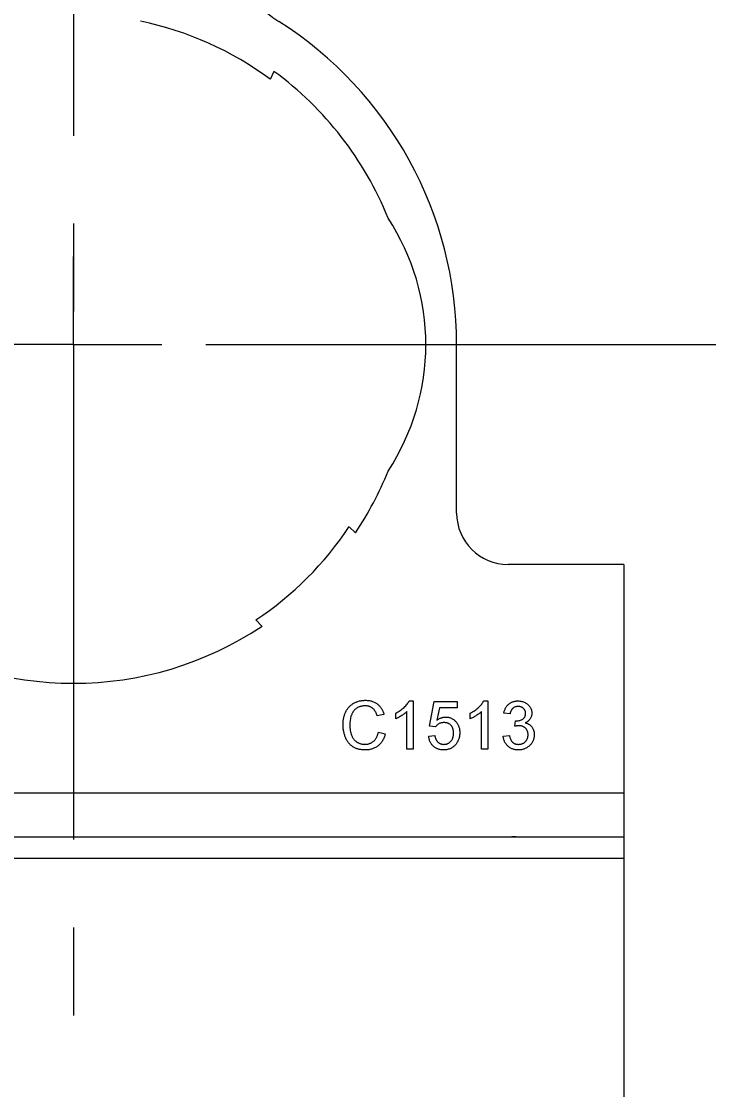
# Model space of a CAD drawing. Header units: inches. Extents: x 0.1 to 10.9, y 0.1 to 8.4.
# Drawn here: x 2.801 to 3.582, y 6.313 to 7.527 of the extents above; entities that cross this region are included whole.
import ezdxf

# ---------------------------------------------------------------- set-up
doc = ezdxf.new("R2010")
doc.units = ezdxf.units.IN
doc.header["$MEASUREMENT"] = 0
doc.linetypes.add('CENTERX2', pattern=[0.8, 0.5, -0.1, 0.1, -0.1])
doc.styles.add('SLDTEXTSTYLE0', font='TXT', dxfattribs={"width": 0.75})
doc.styles.add('SLDTEXTSTYLE2', font='TXT', dxfattribs={"width": 0.6875})
doc.dimstyles.new('SLDDIMSTYLE0', dxfattribs={"dimtxt": 0.08, "dimasz": 0.125, "dimexe": 0, "dimexo": 0.0625, "dimgap": 0.02, "dimtad": 0, "dimtih": 1, "dimtoh": 1, "dimlfac": 2, "dimrnd": 1e-09, "dimzin": 4, "dimdsep": 46, "dimtxsty": 'SLDTEXTSTYLE0', "dimsah": 1, "dimcen": 0.09, "dimadec": 0, "dimazin": 1, "dimtfac": 1, "dimtofl": 0, "dimtmove": 0, "dimatfit": 3, "dimfxl": 1, "dimfrac": 2, "dimtolj": 1, "dimtzin": 12, "dimarcsym": 0})
doc.dimstyles.new('SLDDIMSTYLE3', dxfattribs={"dimtxt": 0.08, "dimasz": 0.125, "dimexe": 0, "dimexo": 0.0625, "dimgap": 0.02, "dimtad": 0, "dimtih": 1, "dimtoh": 1, "dimlfac": 2, "dimrnd": 1e-09, "dimzin": 12, "dimdsep": 46, "dimtxsty": 'SLDTEXTSTYLE0', "dimsah": 1, "dimcen": 0.09, "dimadec": 0, "dimazin": 3, "dimtfac": 1, "dimtofl": 0, "dimtmove": 0, "dimatfit": 3, "dimfxl": 1, "dimfrac": 2, "dimtolj": 1, "dimtzin": 12, "dimarcsym": 0})
doc.dimstyles.new('SLDDIMSTYLE5', dxfattribs={"dimtxt": 0.08, "dimasz": 0.125, "dimexe": 0, "dimexo": 0.0625, "dimgap": 0.02, "dimtad": 0, "dimtih": 1, "dimtoh": 1, "dimlfac": 2, "dimrnd": 1e-09, "dimzin": 4, "dimdsep": 46, "dimtxsty": 'SLDTEXTSTYLE0', "dimsah": 1, "dimcen": 0, "dimadec": 0, "dimazin": 1, "dimtfac": 1, "dimtofl": 0, "dimtmove": 0, "dimatfit": 3, "dimfxl": 1, "dimfrac": 2, "dimtolj": 1, "dimtzin": 12, "dimarcsym": 0})

# ---------------------------------------------------------------- blocks, each defined once
blk = doc.blocks.new('_D_8')
at = {"color": 8, "linetype": 'Continuous', "lineweight": 0}
for p, q in [((2.2058, 8.1176), (2.1814, 8.1176)), ((2.1814, 8.1176), (2.1814, 7.9906)), ((2.6126, 8.1176), (2.637, 8.1176)), ((2.637, 8.1176), (2.637, 7.9906)), ((1.9596, 6.8498), (1.9596, 8.0923)), ((2.8603, 7.9473), (2.8603, 8.0923)), ((1.9596, 8.0423), (2.1408, 8.0423)), ((2.8603, 8.0423), (2.6776, 8.0423)), ((2.1814, 7.9906), (2.2058, 7.9906)), ((2.637, 7.9906), (2.6126, 7.9906))]:
    blk.add_line(p, q, dxfattribs=at)
at = {"color": 8, "linetype": 'Continuous', "lineweight": 18}
for points in [[(1.9596, 8.0423), (2.0846, 8.0173), (2.0846, 8.0673)], [(2.8603, 8.0423), (2.7353, 8.0673), (2.7353, 8.0173)]]:
    blk.add_solid(points, dxfattribs=at)
at = {"color": 8, "linetype": 'Continuous', "lineweight": 18, "char_height": 0.08, "attachment_point": 1, "style": 'SLDTEXTSTYLE0'}
for s, insert in [('1.80in', (2.2626, 8.2369)), ('45.8mm', (2.2058, 8.0937)), ('NOMINAL', (2.1589, 7.9504))]:
    blk.add_mtext(s, dxfattribs=dict(at, insert=insert))
blk = doc.blocks.new('_D_10')
at = {"color": 8, "linetype": 'Continuous', "lineweight": 0}
for p, q in [((3.0228, 7.7723), (4.7853, 7.7723)), ((4.7353, 7.7723), (4.7353, 6.6549)), ((4.5023, 6.5104), (4.4779, 6.5104)), ((4.4779, 6.5104), (4.4779, 6.3834)), ((4.9683, 6.5104), (4.9926, 6.5104)), ((4.9926, 6.5104), (4.9926, 6.3834)), ((4.4779, 6.3834), (4.5023, 6.3834)), ((4.9926, 6.3834), (4.9683, 6.3834)), ((4.7353, 5.4248), (4.7353, 6.3671)), ((3.5353, 5.4248), (4.7853, 5.4248))]:
    blk.add_line(p, q, dxfattribs=at)
at = {"color": 8, "linetype": 'Continuous', "lineweight": 18}
for points in [[(4.7353, 7.7723), (4.7103, 7.6473), (4.7603, 7.6473)], [(4.7353, 5.4248), (4.7603, 5.5498), (4.7103, 5.5498)]]:
    blk.add_solid(points, dxfattribs=at)
at = {"color": 8, "linetype": 'Continuous', "lineweight": 18, "char_height": 0.08, "attachment_point": 1, "style": 'SLDTEXTSTYLE0'}
for s, insert in [('4.70in', (4.5886, 6.6298)), ('119.3mm', (4.5023, 6.4865))]:
    blk.add_mtext(s, dxfattribs=dict(at, insert=insert))
blk = doc.blocks.new('_D_14')
at = {"color": 8, "linetype": 'Continuous', "lineweight": 0}
for p, q in [((2.5902, 6.8992), (1.9742, 6.305)), ((1.9742, 6.305), (1.8242, 6.305))]:
    blk.add_line(p, q, dxfattribs=at)
at = {"color": 8, "linetype": 'Continuous', "lineweight": 18}
blk.add_solid([(2.5902, 6.8992), (2.4829, 6.8304), (2.5176, 6.7945)], dxfattribs=at)
at = {"color": 8, "linetype": 'Continuous', "lineweight": 18, "char_height": 0.08, "attachment_point": 1}
for s, insert, style in [('POST CLAMP BODY MOUNTS', (0.371, 6.3446), 'SLDTEXTSTYLE0'), ('TO Ø', (0.6669, 6.2176), 'SLDTEXTSTYLE2'), ('1.50', (0.9271, 6.2176), 'SLDTEXTSTYLE0'), ('in [Ø38.1mm]', (1.134, 6.2176), 'SLDTEXTSTYLE0'), ('P-SERIES POST', (1.1322, 6.0906), 'SLDTEXTSTYLE0')]:
    blk.add_mtext(s, dxfattribs=dict(at, insert=insert, style=style))
blk = doc.blocks.new('_D_18')
at = {"color": 8, "linetype": 'Continuous', "lineweight": 0}
for p, q in [((3.0103, 7.1598), (4.1208, 7.1598)), ((4.0708, 7.1598), (4.0708, 6.7736)), ((3.8674, 6.6292), (3.843, 6.6292)), ((3.843, 6.6292), (3.843, 6.5022)), ((4.2743, 6.6292), (4.2987, 6.6292)), ((4.2987, 6.6292), (4.2987, 6.5022)), ((3.843, 6.5022), (3.8674, 6.5022)), ((4.2987, 6.5022), (4.2743, 6.5022)), ((4.0708, 6.0648), (4.0708, 6.4859)), ((2.9103, 6.0648), (4.1208, 6.0648))]:
    blk.add_line(p, q, dxfattribs=at)
at = {"color": 8, "linetype": 'Continuous', "lineweight": 18}
for points in [[(4.0708, 7.1598), (4.0458, 7.0348), (4.0958, 7.0348)], [(4.0708, 6.0648), (4.0958, 6.1898), (4.0458, 6.1898)]]:
    blk.add_solid(points, dxfattribs=at)
at = {"color": 8, "linetype": 'Continuous', "lineweight": 18, "char_height": 0.08, "attachment_point": 1, "style": 'SLDTEXTSTYLE0'}
for s, insert in [('2.19in', (3.9242, 6.7485)), ('55.6mm', (3.8674, 6.6053))]:
    blk.add_mtext(s, dxfattribs=dict(at, insert=insert))
blk = doc.blocks.new('SW_CENTERMARKSYMBOL_6')
at = {"color": 0, "linetype": 'Continuous', "lineweight": 18}
for q in [(0, 0.1), (-0.1, 0), (0, -0.1), (0.1, 0)]:
    blk.add_line((0, 0), q, dxfattribs=at)

msp = doc.modelspace()

# ---------------------------------------------------------------- linework, layer by layer
at = {"color": 7, "linetype": 'CENTERX2', "lineweight": 18}
msp.add_line((2.8603, 7.8973), (2.8603, 5.185), dxfattribs=at)
at = {"color": 7, "linetype": 'Continuous', "lineweight": 18}
for p, q in [((3.0878, 7.4703), (3.0836, 7.4613)), ((3.2953, 6.9683), (3.2953, 7.1598)), ((3.1733, 6.9528), (3.1803, 6.9458)), ((3.4853, 6.9098), (3.3538, 6.9098)), ((3.4853, 6.9098), (3.4853, 6.6498)), ((3.0742, 6.8397), (3.0672, 6.8468)), ((3.2414, 6.7548), (3.246, 6.7548)), ((3.246, 6.7548), (3.246, 6.6998)), ((3.2643, 6.7259), (3.2699, 6.7541)), ((3.2699, 6.7541), (3.296, 6.7541)), ((3.296, 6.7541), (3.296, 6.747)), ((3.326, 6.7548), (3.3306, 6.7548)), ((3.3306, 6.7548), (3.3306, 6.6998)), ((3.2262, 6.7345), (3.2262, 6.741)), ((3.2389, 6.6998), (3.2389, 6.7426)), ((3.2757, 6.747), (3.2729, 6.7328)), ((3.296, 6.747), (3.2757, 6.747)), ((3.3108, 6.7345), (3.3108, 6.741)), ((3.3235, 6.6998), (3.3235, 6.7426)), ((3.356, 6.74), (3.3489, 6.7407)), ((3.2128, 6.7395), (3.2051, 6.7378)), ((3.3615, 6.7259), (3.3623, 6.7322)), ((3.2065, 6.7192), (3.2142, 6.7174)), ((3.2713, 6.7252), (3.2643, 6.7259)), ((3.2636, 6.7146), (3.2706, 6.7153)), ((3.3482, 6.7146), (3.3553, 6.7153)), ((3.246, 6.6998), (3.2389, 6.6998)), ((3.3306, 6.6998), (3.3235, 6.6998)), ((3.4853, 6.6498), (2.2353, 6.6498)), ((3.4853, 6.6498), (3.4853, 6.5998)), ((3.4853, 6.5998), (2.2353, 6.5998)), ((3.4853, 6.5998), (3.4853, 6.5757)), ((3.4853, 6.5757), (2.2353, 6.5757)), ((3.4853, 6.5757), (3.4853, 6.096))]:
    msp.add_line(p, q, dxfattribs=at)
for centre, radius, start, end in [((3.1603, 7.6326), 0.125, 180, 237.6076), ((2.8603, 7.1598), 0.3753, 53.4708, 78.3073), ((2.8603, 7.1598), 0.435, 0, 57.6076), ((2.8603, 7.1598), 0.385, 21.914, 53.7667), ((2.9978, 7.1598), 0.2625, 326.8124, 33.1876), ((2.8603, 7.1598), 0.385, 326.2333, 338.086), ((3.3538, 6.9683), 0.0585, 180, 270), ((2.8603, 7.1598), 0.3752, 303.4708, 326.5292), ((2.8603, 7.1598), 0.385, 236.2333, 303.7667), ((3.3603, 6.4798), 0.1203, 85.7395, 94.2605)]:
    msp.add_arc(centre, radius, start, end, dxfattribs=at)
for points, knots in [([(3.1663, 6.7277), (3.1663, 6.7284), (3.1663, 6.7298), (3.1665, 6.7318), (3.1667, 6.7338), (3.1671, 6.7357), (3.1675, 6.7375), (3.1681, 6.7392), (3.1687, 6.7409), (3.1695, 6.7425), (3.1703, 6.7441), (3.1712, 6.7455), (3.1723, 6.7469), (3.1733, 6.7481), (3.1745, 6.7493), (3.1758, 6.7504), (3.1772, 6.7513), (3.1786, 6.7522), (3.1801, 6.753), (3.1816, 6.7536), (3.1832, 6.7542), (3.1848, 6.7547), (3.1865, 6.755), (3.1881, 6.7553), (3.1899, 6.7554), (3.191, 6.7555), (3.1916, 6.7555)], [0, 0, 0, 0, 0.049401, 0.097605, 0.144255, 0.189472, 0.233915, 0.277237, 0.319859, 0.361957, 0.403486, 0.443934, 0.483649, 0.522893, 0.561858, 0.600795, 0.640104, 0.679643, 0.7194, 0.758854, 0.798315, 0.837802, 0.877469, 0.917683, 0.958393, 1, 1, 1, 1]), ([(3.1916, 6.7555), (3.1923, 6.7555), (3.1936, 6.7554), (3.1955, 6.7552), (3.1973, 6.7549), (3.199, 6.7545), (3.2007, 6.7539), (3.2023, 6.7531), (3.2038, 6.7523), (3.2052, 6.7513), (3.2065, 6.7502), (3.2077, 6.749), (3.2088, 6.7477), (3.2099, 6.7462), (3.2108, 6.7447), (3.2116, 6.7431), (3.2123, 6.7413), (3.2126, 6.7401), (3.2128, 6.7395)], [0, 0, 0, 0, 0.068649, 0.134937, 0.198842, 0.261409, 0.322517, 0.382377, 0.442471, 0.502228, 0.562101, 0.621732, 0.681851, 0.742049, 0.803908, 0.867162, 0.932361, 1, 1, 1, 1]), ([(3.2262, 6.741), (3.2271, 6.7415), (3.2288, 6.7424), (3.2313, 6.7439), (3.2336, 6.7456), (3.2357, 6.7474), (3.2375, 6.7492), (3.2391, 6.7511), (3.2404, 6.7529), (3.2411, 6.7542), (3.2414, 6.7548)], [0, 0, 0, 0, 0.142657, 0.281169, 0.416977, 0.550852, 0.678364, 0.795032, 0.901998, 1, 1, 1, 1]), ([(3.3108, 6.741), (3.3117, 6.7415), (3.3135, 6.7424), (3.3159, 6.7439), (3.3182, 6.7456), (3.3203, 6.7474), (3.3222, 6.7492), (3.3237, 6.7511), (3.3251, 6.7529), (3.3257, 6.7542), (3.326, 6.7548)], [0, 0, 0, 0, 0.142657, 0.281169, 0.416977, 0.550852, 0.678364, 0.795032, 0.901998, 1, 1, 1, 1]), ([(3.3489, 6.7407), (3.349, 6.7412), (3.3492, 6.7423), (3.3497, 6.7438), (3.3502, 6.7453), (3.3509, 6.7466), (3.3516, 6.7479), (3.3524, 6.7491), (3.3533, 6.7501), (3.3544, 6.7511), (3.3555, 6.752), (3.3566, 6.7527), (3.3579, 6.7534), (3.3592, 6.7539), (3.3605, 6.7543), (3.362, 6.7546), (3.3635, 6.7547), (3.3645, 6.7548), (3.365, 6.7548)], [0, 0, 0, 0, 0.071036, 0.139343, 0.204958, 0.268332, 0.330129, 0.390664, 0.450861, 0.510587, 0.570374, 0.629455, 0.687994, 0.747581, 0.807839, 0.870034, 0.93381, 1, 1, 1, 1]), ([(3.365, 6.7548), (3.3657, 6.7548), (3.3671, 6.7547), (3.3692, 6.7543), (3.3712, 6.7537), (3.3731, 6.7529), (3.3748, 6.7519), (3.3763, 6.7507), (3.3777, 6.7493), (3.3787, 6.7478), (3.3796, 6.7461), (3.3802, 6.7444), (3.3806, 6.7426), (3.3806, 6.7414), (3.3806, 6.7408)], [0, 0, 0, 0, 0.092054, 0.181008, 0.26913, 0.357137, 0.443549, 0.526433, 0.607453, 0.688385, 0.767854, 0.845531, 0.922529, 1, 1, 1, 1]), ([(3.1912, 6.7491), (3.1908, 6.7491), (3.1898, 6.7491), (3.1884, 6.749), (3.1871, 6.7487), (3.1858, 6.7484), (3.1846, 6.748), (3.1834, 6.7475), (3.1823, 6.7469), (3.1813, 6.7462), (3.1803, 6.7454), (3.1794, 6.7445), (3.1786, 6.7436), (3.1779, 6.7426), (3.1772, 6.7416), (3.1766, 6.7405), (3.1761, 6.7393), (3.1755, 6.7377), (3.1749, 6.7356), (3.1744, 6.733), (3.1741, 6.7304), (3.1741, 6.7286), (3.174, 6.7277)], [0, 0, 0, 0, 0.046763, 0.091969, 0.135804, 0.178232, 0.219441, 0.260177, 0.30028, 0.340548, 0.380311, 0.419642, 0.459017, 0.498182, 0.53767, 0.577913, 0.618649, 0.660762, 0.745299, 0.829745, 0.914602, 1, 1, 1, 1]), ([(3.2051, 6.7378), (3.2049, 6.7383), (3.2046, 6.7392), (3.2041, 6.7406), (3.2035, 6.7418), (3.2029, 6.7429), (3.2022, 6.7439), (3.2015, 6.7449), (3.2007, 6.7457), (3.1999, 6.7464), (3.199, 6.7471), (3.198, 6.7476), (3.197, 6.7481), (3.196, 6.7485), (3.1949, 6.7488), (3.1937, 6.749), (3.1925, 6.7491), (3.1917, 6.7491), (3.1912, 6.7491)], [0, 0, 0, 0, 0.077231, 0.151165, 0.220785, 0.28715, 0.350632, 0.411307, 0.469964, 0.526707, 0.582498, 0.638509, 0.694918, 0.75242, 0.811251, 0.871856, 0.934644, 1, 1, 1, 1]), ([(3.2389, 6.7426), (3.2385, 6.7422), (3.2377, 6.7414), (3.2362, 6.7403), (3.2346, 6.7391), (3.2329, 6.738), (3.2311, 6.7369), (3.2294, 6.736), (3.2278, 6.7352), (3.2267, 6.7347), (3.2262, 6.7345)], [0, 0, 0, 0, 0.11167, 0.232094, 0.362743, 0.502558, 0.641525, 0.771098, 0.890162, 1, 1, 1, 1]), ([(3.3235, 6.7426), (3.3231, 6.7422), (3.3223, 6.7414), (3.3209, 6.7403), (3.3193, 6.7391), (3.3175, 6.738), (3.3158, 6.7369), (3.314, 6.736), (3.3124, 6.7352), (3.3113, 6.7347), (3.3108, 6.7345)], [0, 0, 0, 0, 0.11167, 0.232094, 0.362743, 0.502558, 0.641525, 0.771098, 0.890162, 1, 1, 1, 1]), ([(3.3652, 6.7484), (3.3646, 6.7484), (3.3635, 6.7484), (3.3619, 6.7479), (3.3604, 6.7473), (3.3593, 6.7465), (3.3585, 6.7458), (3.358, 6.7451), (3.3575, 6.7444), (3.3571, 6.7437), (3.3567, 6.7428), (3.3564, 6.7419), (3.3561, 6.741), (3.356, 6.7403), (3.356, 6.74)], [0, 0, 0, 0, 0.127797, 0.246795, 0.362284, 0.477652, 0.536237, 0.59559, 0.656344, 0.719085, 0.784349, 0.852876, 0.924551, 1, 1, 1, 1]), ([(3.3633, 6.7321), (3.3639, 6.7322), (3.3652, 6.7322), (3.3671, 6.7326), (3.3688, 6.7332), (3.3702, 6.734), (3.3712, 6.7347), (3.3718, 6.7354), (3.3724, 6.736), (3.3728, 6.7368), (3.3732, 6.7377), (3.3734, 6.7386), (3.3736, 6.7395), (3.3736, 6.7402), (3.3736, 6.7406)], [0, 0, 0, 0, 0.129789, 0.254605, 0.378435, 0.50292, 0.565018, 0.624848, 0.683448, 0.742765, 0.802757, 0.86522, 0.930779, 1, 1, 1, 1]), ([(3.3736, 6.7406), (3.3736, 6.7408), (3.3736, 6.7414), (3.3735, 6.7422), (3.3733, 6.7429), (3.373, 6.7437), (3.3727, 6.7444), (3.3723, 6.745), (3.3718, 6.7456), (3.3712, 6.7462), (3.3707, 6.7467), (3.37, 6.7472), (3.3693, 6.7476), (3.3686, 6.7479), (3.3678, 6.7481), (3.367, 6.7483), (3.3661, 6.7484), (3.3655, 6.7484), (3.3652, 6.7484)], [0, 0, 0, 0, 0.065093, 0.127304, 0.188122, 0.247131, 0.306077, 0.365678, 0.426103, 0.487841, 0.550317, 0.611805, 0.672737, 0.734883, 0.79768, 0.862475, 0.929775, 1, 1, 1, 1]), ([(3.3806, 6.7408), (3.3806, 6.7402), (3.3806, 6.7391), (3.3802, 6.7374), (3.3796, 6.7359), (3.3788, 6.7344), (3.3777, 6.733), (3.3764, 6.7318), (3.3749, 6.7307), (3.3737, 6.7302), (3.3731, 6.7299)], [0, 0, 0, 0, 0.1219512, 0.2407868, 0.3585499, 0.4790658, 0.6015185, 0.7275505, 0.8599321, 1, 1, 1, 1]), ([(3.1918, 6.6991), (3.1911, 6.6991), (3.1897, 6.6991), (3.1876, 6.6993), (3.1857, 6.6995), (3.1838, 6.6999), (3.1821, 6.7004), (3.1805, 6.7011), (3.1789, 6.7018), (3.1775, 6.7026), (3.1762, 6.7036), (3.1749, 6.7046), (3.1737, 6.7058), (3.1726, 6.7071), (3.1717, 6.7084), (3.1707, 6.7099), (3.1699, 6.7114), (3.1691, 6.7131), (3.1685, 6.7148), (3.1679, 6.7165), (3.1674, 6.7183), (3.167, 6.7201), (3.1667, 6.722), (3.1664, 6.7238), (3.1663, 6.7258), (3.1663, 6.727), (3.1663, 6.7277)], [0, 0, 0, 0, 0.049196, 0.096248, 0.141349, 0.184656, 0.226059, 0.266173, 0.30529, 0.343245, 0.380877, 0.418496, 0.456319, 0.494237, 0.533024, 0.572473, 0.613079, 0.654934, 0.697397, 0.739884, 0.782195, 0.825062, 0.867987, 0.911411, 0.955372, 1, 1, 1, 1]), ([(3.174, 6.7277), (3.1741, 6.7266), (3.1741, 6.7244), (3.1745, 6.7213), (3.1751, 6.7184), (3.1758, 6.7161), (3.1765, 6.7144), (3.1771, 6.7132), (3.1778, 6.7122), (3.1785, 6.7112), (3.1793, 6.7102), (3.1802, 6.7094), (3.1811, 6.7086), (3.1821, 6.7079), (3.1831, 6.7074), (3.1842, 6.7068), (3.1853, 6.7064), (3.1864, 6.706), (3.1875, 6.7057), (3.1887, 6.7056), (3.1899, 6.7054), (3.1907, 6.7054), (3.1911, 6.7054)], [0, 0, 0, 0, 0.105343, 0.204375, 0.298069, 0.38707, 0.429726, 0.470901, 0.511122, 0.550179, 0.588354, 0.626683, 0.664452, 0.702515, 0.740481, 0.777618, 0.814716, 0.851527, 0.888098, 0.925112, 0.962104, 1, 1, 1, 1]), ([(3.2808, 6.7301), (3.2802, 6.7301), (3.2792, 6.73), (3.2776, 6.7298), (3.2763, 6.7294), (3.275, 6.7287), (3.274, 6.728), (3.273, 6.7272), (3.2721, 6.7262), (3.2716, 6.7255), (3.2713, 6.7252)], [0, 0, 0, 0, 0.14786, 0.283561, 0.412369, 0.534236, 0.652692, 0.768663, 0.883652, 1, 1, 1, 1]), ([(3.2729, 6.7328), (3.2733, 6.7331), (3.2741, 6.7336), (3.2752, 6.7344), (3.2765, 6.735), (3.2777, 6.7355), (3.2789, 6.7359), (3.2802, 6.7362), (3.2814, 6.7364), (3.2823, 6.7364), (3.2827, 6.7364)], [0, 0, 0, 0, 0.136729, 0.268515, 0.395529, 0.52, 0.640496, 0.761236, 0.880107, 1, 1, 1, 1]), ([(3.2918, 6.7182), (3.2918, 6.7187), (3.2918, 6.7195), (3.2916, 6.7208), (3.2914, 6.722), (3.2911, 6.7231), (3.2907, 6.7242), (3.2903, 6.7252), (3.2897, 6.7261), (3.289, 6.7269), (3.2883, 6.7277), (3.2875, 6.7283), (3.2865, 6.7289), (3.2855, 6.7293), (3.2845, 6.7297), (3.2833, 6.7299), (3.2821, 6.7301), (3.2812, 6.7301), (3.2808, 6.7301)], [0, 0, 0, 0, 0.072866, 0.141887, 0.207453, 0.270438, 0.331641, 0.390108, 0.448069, 0.505503, 0.562488, 0.619084, 0.676416, 0.735452, 0.796241, 0.860406, 0.928305, 1, 1, 1, 1]), ([(3.2827, 6.7364), (3.2833, 6.7364), (3.2844, 6.7364), (3.286, 6.7362), (3.2875, 6.7358), (3.289, 6.7352), (3.2904, 6.7345), (3.2917, 6.7336), (3.293, 6.7326), (3.2942, 6.7315), (3.2953, 6.7302), (3.2963, 6.7288), (3.297, 6.7273), (3.2977, 6.7258), (3.2982, 6.7241), (3.2986, 6.7224), (3.2988, 6.7205), (3.2988, 6.7193), (3.2988, 6.7186)], [0, 0, 0, 0, 0.0619974, 0.122088, 0.1813753, 0.239508, 0.2978357, 0.35688, 0.4172818, 0.4796404, 0.5425001, 0.6049624, 0.666991, 0.7302162, 0.7941729, 0.8604581, 0.9285782, 1, 1, 1, 1]), ([(3.3623, 6.7322), (3.3625, 6.7322), (3.3628, 6.7322), (3.3631, 6.7321), (3.3633, 6.7321)], [0, 0, 0, 0, 0.566041, 1, 1, 1, 1]), ([(3.3731, 6.7299), (3.3735, 6.7298), (3.3743, 6.7296), (3.3754, 6.7292), (3.3765, 6.7287), (3.3775, 6.7282), (3.3784, 6.7275), (3.3792, 6.7268), (3.38, 6.7261), (3.3807, 6.7252), (3.3814, 6.7243), (3.3819, 6.7233), (3.3824, 6.7223), (3.3828, 6.7212), (3.3831, 6.7201), (3.3833, 6.7189), (3.3834, 6.7176), (3.3835, 6.7168), (3.3835, 6.7163)], [0, 0, 0, 0, 0.065828, 0.128938, 0.190858, 0.251186, 0.310974, 0.37005, 0.429672, 0.489507, 0.549975, 0.610075, 0.670915, 0.732909, 0.796711, 0.861825, 0.929892, 1, 1, 1, 1]), ([(3.1911, 6.7054), (3.1915, 6.7054), (3.1925, 6.7054), (3.1939, 6.7056), (3.1952, 6.7059), (3.1965, 6.7063), (3.1977, 6.7068), (3.1988, 6.7073), (3.1999, 6.7081), (3.201, 6.7089), (3.202, 6.7098), (3.2029, 6.7108), (3.2037, 6.712), (3.2044, 6.7132), (3.205, 6.7146), (3.2056, 6.716), (3.2061, 6.7176), (3.2064, 6.7186), (3.2065, 6.7192)], [0, 0, 0, 0, 0.063336, 0.125111, 0.184688, 0.24321, 0.300888, 0.35837, 0.415761, 0.474387, 0.533966, 0.594008, 0.655072, 0.71861, 0.784375, 0.852991, 0.9249, 1, 1, 1, 1]), ([(3.2142, 6.7174), (3.214, 6.7167), (3.2137, 6.7152), (3.2129, 6.7132), (3.2121, 6.7113), (3.2111, 6.7095), (3.21, 6.7079), (3.2089, 6.7063), (3.2075, 6.705), (3.2061, 6.7037), (3.2046, 6.7026), (3.203, 6.7017), (3.2014, 6.7009), (3.1996, 6.7002), (3.1978, 6.6997), (3.1958, 6.6993), (3.1938, 6.6991), (3.1925, 6.6991), (3.1918, 6.6991)], [0, 0, 0, 0, 0.0715784, 0.1400162, 0.2061974, 0.2701561, 0.332001, 0.392755, 0.452579, 0.5122528, 0.5715323, 0.6301518, 0.6887692, 0.7481639, 0.8087034, 0.8702563, 0.9339, 1, 1, 1, 1]), ([(3.2807, 6.7054), (3.2811, 6.7054), (3.282, 6.7054), (3.2832, 6.7056), (3.2843, 6.7059), (3.2853, 6.7063), (3.2863, 6.7068), (3.2872, 6.7074), (3.2881, 6.7081), (3.2889, 6.7089), (3.2896, 6.7098), (3.2902, 6.7108), (3.2907, 6.7119), (3.2911, 6.713), (3.2914, 6.7142), (3.2916, 6.7155), (3.2918, 6.7168), (3.2918, 6.7177), (3.2918, 6.7182)], [0, 0, 0, 0, 0.065801, 0.1286768, 0.1886759, 0.2475984, 0.3048494, 0.3617859, 0.4195227, 0.4786818, 0.5387695, 0.5987991, 0.6601843, 0.7229515, 0.7879927, 0.8554038, 0.9261531, 1, 1, 1, 1]), ([(3.2988, 6.7186), (3.2988, 6.718), (3.2988, 6.7168), (3.2986, 6.715), (3.2983, 6.7133), (3.2978, 6.7117), (3.2972, 6.7101), (3.2965, 6.7086), (3.2957, 6.7071), (3.295, 6.7062), (3.2946, 6.7057)], [0, 0, 0, 0, 0.132462, 0.26165, 0.387547, 0.510782, 0.632675, 0.75466, 0.876523, 1, 1, 1, 1]), ([(3.3661, 6.7266), (3.3658, 6.7266), (3.3651, 6.7266), (3.364, 6.7264), (3.3628, 6.7262), (3.362, 6.726), (3.3615, 6.7259)], [0, 0, 0, 0, 0.209403, 0.444401, 0.708272, 1, 1, 1, 1]), ([(3.3835, 6.7163), (3.3834, 6.7157), (3.3834, 6.7146), (3.3832, 6.7129), (3.3828, 6.7112), (3.3822, 6.7096), (3.3815, 6.7081), (3.3806, 6.7067), (3.3795, 6.7053), (3.3783, 6.7041), (3.377, 6.7029), (3.3756, 6.7019), (3.3741, 6.701), (3.3725, 6.7003), (3.3708, 6.6997), (3.3691, 6.6993), (3.3672, 6.6991), (3.366, 6.6991), (3.3653, 6.6991)], [0, 0, 0, 0, 0.063503, 0.124805, 0.18492, 0.244376, 0.303775, 0.364133, 0.425376, 0.488388, 0.551743, 0.61386, 0.67564, 0.737737, 0.800417, 0.864658, 0.930985, 1, 1, 1, 1]), ([(3.3656, 6.7054), (3.366, 6.7054), (3.3668, 6.7054), (3.3679, 6.7056), (3.369, 6.7058), (3.37, 6.7062), (3.371, 6.7066), (3.3719, 6.7072), (3.3727, 6.7078), (3.3735, 6.7086), (3.3741, 6.7094), (3.3748, 6.7102), (3.3753, 6.7111), (3.3757, 6.7121), (3.376, 6.7131), (3.3762, 6.7141), (3.3764, 6.7152), (3.3764, 6.716), (3.3764, 6.7164)], [0, 0, 0, 0, 0.069461, 0.135658, 0.19962, 0.261651, 0.322053, 0.38234, 0.443223, 0.50493, 0.56682, 0.6276, 0.687476, 0.747351, 0.808174, 0.870133, 0.933721, 1, 1, 1, 1]), ([(3.3764, 6.7164), (3.3764, 6.7167), (3.3764, 6.7175), (3.3763, 6.7185), (3.376, 6.7195), (3.3757, 6.7204), (3.3753, 6.7213), (3.3748, 6.7222), (3.3742, 6.723), (3.3735, 6.7237), (3.3728, 6.7244), (3.372, 6.725), (3.3711, 6.7255), (3.3702, 6.7259), (3.3692, 6.7262), (3.3682, 6.7265), (3.3672, 6.7266), (3.3665, 6.7266), (3.3661, 6.7266)], [0, 0, 0, 0, 0.067051, 0.13118, 0.193722, 0.254499, 0.314763, 0.375117, 0.436023, 0.498297, 0.560571, 0.621619, 0.681973, 0.742853, 0.804272, 0.867473, 0.932273, 1, 1, 1, 1]), ([(3.2807, 6.6991), (3.2801, 6.6991), (3.2789, 6.6991), (3.2772, 6.6993), (3.2756, 6.6996), (3.2741, 6.7001), (3.2726, 6.7007), (3.2713, 6.7014), (3.27, 6.7023), (3.2688, 6.7033), (3.2677, 6.7044), (3.2668, 6.7056), (3.2659, 6.7069), (3.2652, 6.7083), (3.2646, 6.7097), (3.2641, 6.7113), (3.2638, 6.7129), (3.2637, 6.714), (3.2636, 6.7146)], [0, 0, 0, 0, 0.069298, 0.135561, 0.199671, 0.261716, 0.322662, 0.382907, 0.443032, 0.503501, 0.563724, 0.62398, 0.683629, 0.743848, 0.805192, 0.867649, 0.932778, 1, 1, 1, 1]), ([(3.2706, 6.7153), (3.2707, 6.7149), (3.2708, 6.7141), (3.2711, 6.713), (3.2714, 6.712), (3.2718, 6.711), (3.2723, 6.7101), (3.2728, 6.7093), (3.2733, 6.7086), (3.2739, 6.7079), (3.2746, 6.7073), (3.2753, 6.7068), (3.2761, 6.7064), (3.2769, 6.706), (3.2778, 6.7058), (3.2787, 6.7055), (3.2797, 6.7054), (3.2804, 6.7054), (3.2807, 6.7054)], [0, 0, 0, 0, 0.077361, 0.15048, 0.219977, 0.286681, 0.349678, 0.41068, 0.469427, 0.526756, 0.583142, 0.638824, 0.695263, 0.752696, 0.810849, 0.871356, 0.934436, 1, 1, 1, 1]), ([(3.2946, 6.7057), (3.2942, 6.7052), (3.2934, 6.7042), (3.2919, 6.7028), (3.2903, 6.7016), (3.2886, 6.7007), (3.2868, 6.7), (3.2849, 6.6995), (3.2828, 6.6991), (3.2814, 6.6991), (3.2807, 6.6991)], [0, 0, 0, 0, 0.127893, 0.251579, 0.372793, 0.492778, 0.61359, 0.737809, 0.86618, 1, 1, 1, 1]), ([(3.3653, 6.6991), (3.3647, 6.6991), (3.3636, 6.6991), (3.3619, 6.6993), (3.3603, 6.6996), (3.3588, 6.7001), (3.3574, 6.7007), (3.356, 6.7015), (3.3547, 6.7024), (3.3535, 6.7034), (3.3524, 6.7045), (3.3514, 6.7057), (3.3506, 6.707), (3.3498, 6.7083), (3.3492, 6.7098), (3.3488, 6.7113), (3.3484, 6.7129), (3.3483, 6.714), (3.3482, 6.7146)], [0, 0, 0, 0, 0.067794, 0.133464, 0.196934, 0.258481, 0.319787, 0.380431, 0.44099, 0.502867, 0.564806, 0.625526, 0.685604, 0.746041, 0.807347, 0.869717, 0.93379, 1, 1, 1, 1]), ([(3.3553, 6.7153), (3.3554, 6.7149), (3.3555, 6.714), (3.3559, 6.7129), (3.3563, 6.7118), (3.3567, 6.7108), (3.3572, 6.7099), (3.3577, 6.7091), (3.3582, 6.7084), (3.3589, 6.7077), (3.3595, 6.7072), (3.3602, 6.7067), (3.361, 6.7063), (3.3618, 6.706), (3.3627, 6.7057), (3.3636, 6.7055), (3.3646, 6.7054), (3.3652, 6.7054), (3.3656, 6.7054)], [0, 0, 0, 0, 0.0825665, 0.15976, 0.2331545, 0.3013563, 0.365752, 0.4264372, 0.4841853, 0.5395492, 0.5931556, 0.6470483, 0.7014464, 0.7569997, 0.8138396, 0.873058, 0.9349626, 1, 1, 1, 1])]:
    msp.add_open_spline(points, degree=3, knots=knots, dxfattribs=at)

# ---------------------------------------------------------------- block references
at = {"color": 7, "linetype": 'Continuous', "lineweight": 0}
msp.add_blockref('SW_CENTERMARKSYMBOL_6', (2.8603, 7.1598), dxfattribs=at)

# ---------------------------------------------------------------- dimensions: what is measured, and where the dimension line sits
at = {"color": 8, "linetype": 'Continuous', "lineweight": 18}
dim = msp.add_linear_dim(base=(1.9596, 8.0423), p1=(2.8603, 7.8973), p2=(1.9596, 6.7998), text='<>\\PNOMINAL', dimstyle='SLDDIMSTYLE0', dxfattribs=at)
dim.commit()
dim.dimension.update_dxf_attribs({"geometry": '_D_8', "text_midpoint": (2.4092, 8.0423), "dimtype": 160})
for base, p1, p2, dimstyle, picture, middle in [((4.7352577786, 5.4247738881), (2.9727577786, 7.7722738881), (3.4852577786, 5.4247738881), 'SLDDIMSTYLE0', '_D_10', (4.7352577786, 6.5110100437)), ((4.0708, 7.1598), (2.8603, 6.0648), (2.9603, 7.1598), 'SLDDIMSTYLE3', '_D_18', (4.0708, 6.6298))]:
    dim = msp.add_linear_dim(base=base, p1=p1, p2=p2, angle=90, dimstyle=dimstyle, dxfattribs=at)
    dim.commit()
    dim.dimension.update_dxf_attribs({"geometry": picture, "text_midpoint": middle, "dimtype": 160})
dim = msp.add_diameter_dim_2p(p1=(3.1303, 7.4203), p2=(2.5902, 6.8992), text='POST CLAMP BODY MOUNTS\\PTO Ø<>in [Ø38.1mm]\\PP-SERIES POST', dimstyle='SLDDIMSTYLE5', override={"dimpost": '<>'}, dxfattribs=at)
dim.commit()
dim.dimension.update_dxf_attribs({"geometry": '_D_14', "text_midpoint": (1.0976, 6.305), "dimtype": 163})

doc.saveas('drawing.dxf')
